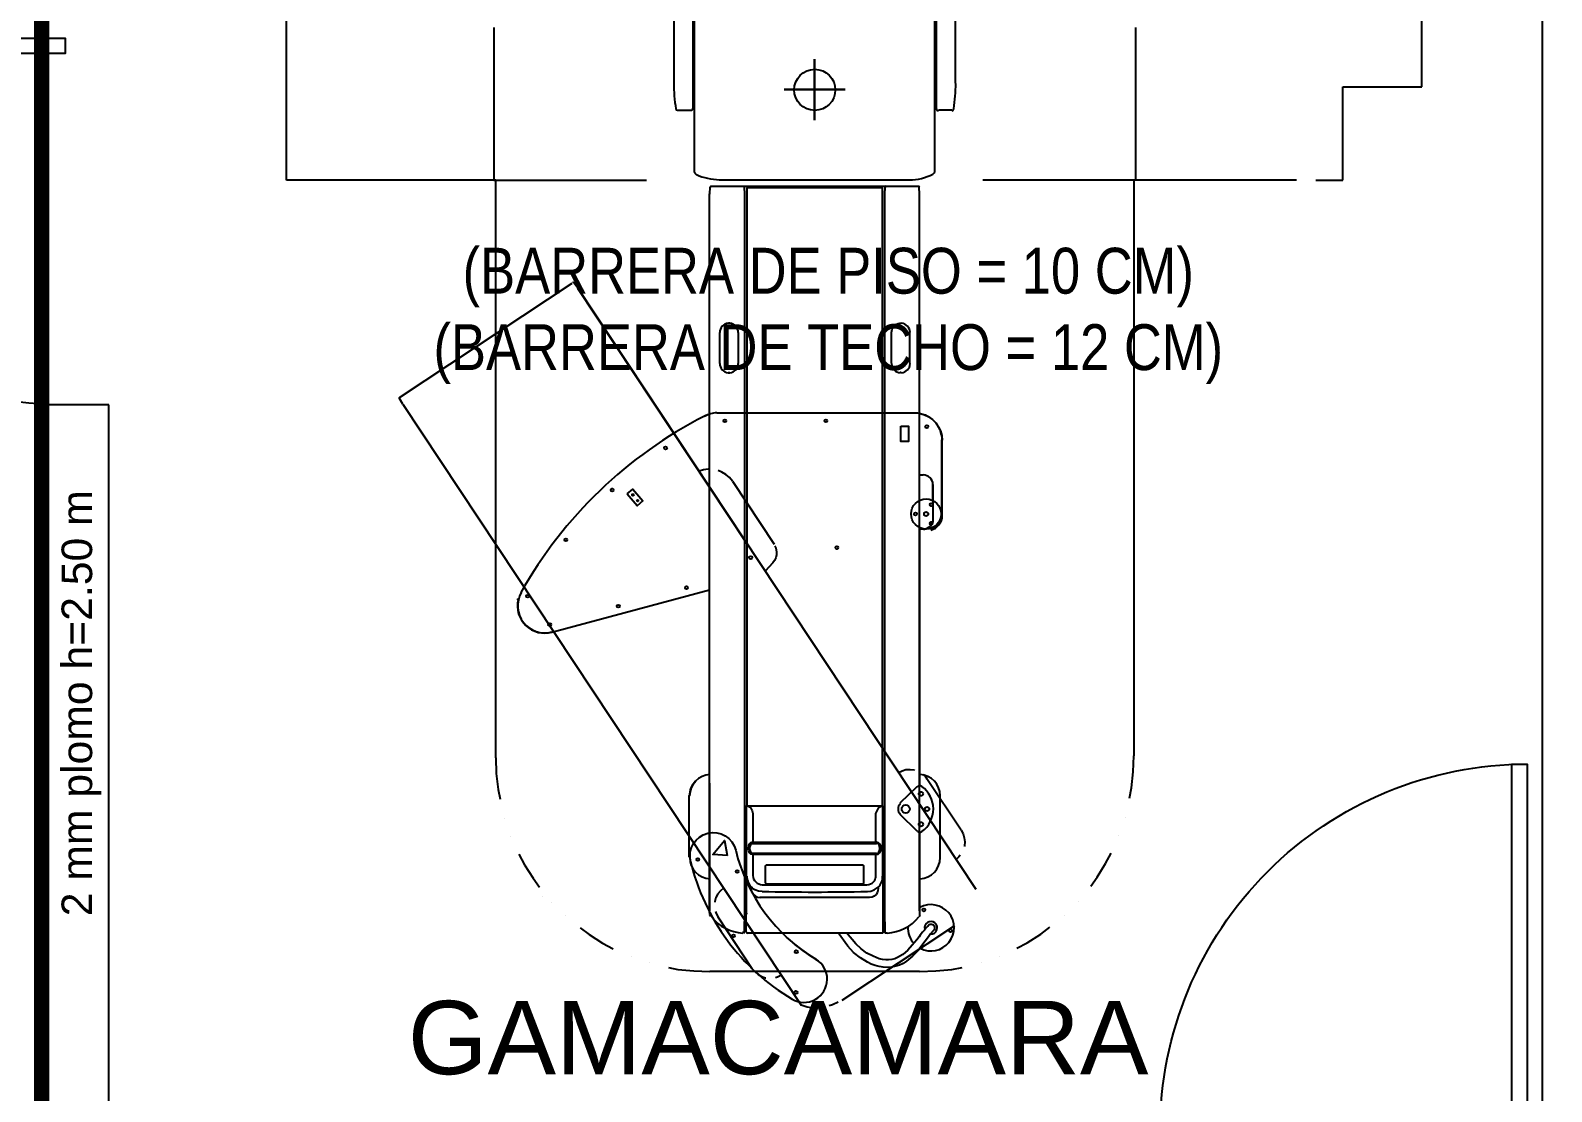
# Model space of a CAD drawing. Header units: metres. Extents: x -22 to 564, y 0 to 143.
# Drawn here: x 198.646 to 203.62, y 42.478 to 45.95 of the extents above; entities that cross this region are included whole.
import ezdxf

# ---------------------------------------------------------------- set-up
doc = ezdxf.new("R2010")
doc.units = ezdxf.units.M
doc.linetypes.add('XREF 2N NEURO-ONCOLOGIA$0$DASHED2', pattern=[0.375, 0.25, -0.125])
doc.linetypes.add('XREF 2N NEURO-ONCOLOGIA$0$PDF_IMPORT', pattern=[1, 0.8, -0.2])
for name, color, linetype in [('TEXTO', 7, 'Continuous'), ('XREF 2N NEURO-ONCOLOGIA$0$LOSA BLINDADA', 20, 'XREF 2N NEURO-ONCOLOGIA$0$DASHED2'), ('XREF 2N NEURO-ONCOLOGIA$0$Mobiliario Fijo', 40, 'Continuous'), ('XREF 2N NEURO-ONCOLOGIA$0$MUROS CON PROTECCION PLOMO', 5, 'Continuous'), ('XREF 2N NEURO-ONCOLOGIA$0$PUERTAS', 253, 'Continuous')]:
    doc.layers.add(name, color=color, linetype=linetype)
doc.styles.add('100 LOCALES 25', font='arial.ttf', dxfattribs={"height": 0.25})

# ---------------------------------------------------------------- blocks, each defined once
blk = doc.blocks.new('XREF 2N NEURO-ONCOLOGIA$0$A$C2cc0210a')
at = {"linetype": 'XREF 2N NEURO-ONCOLOGIA$0$PDF_IMPORT', "lineweight": 25, "ltscale": 15.873464}
blk.add_lwpolyline([(1.9854, -1.1591), (1.9854, 0.9363)], dxfattribs=at)
at = {"linetype": 'XREF 2N NEURO-ONCOLOGIA$0$PDF_IMPORT', "lineweight": 25, "ltscale": 21.482088}
blk.add_lwpolyline([(-1.0424, -3.3541), (-1.0424, -1.4639), (-1.7272, -1.4639), (-1.7272, -0.7136)], dxfattribs=at)
at = {"linetype": 'XREF 2N NEURO-ONCOLOGIA$0$PDF_IMPORT', "lineweight": 25, "ltscale": 6.349386}
for points in [[(-1.0488, -0.9644), (-1.0488, -1.4639), (-0.5493, -1.4639)], [(1.0488, -0.9644), (1.0488, -1.4639), (0.5503, -1.4639)]]:
    blk.add_lwpolyline(points, dxfattribs=at)
at = {"linetype": 'XREF 2N NEURO-ONCOLOGIA$0$PDF_IMPORT', "lineweight": 25}
for points in [[(1.6393, -1.4639), (1.7272, -1.4639), (1.7272, -1.1591), (1.9854, -1.1591)], [(-0.7736, -1.8184), (-0.7874, -1.8005), (-0.7884, -1.7994), (-0.7895, -1.7994), (-0.7906, -1.7994), (-0.7916, -1.8005)], [(-1.3462, -2.1973), (-1.3578, -2.1783), (-1.3578, -2.1772), (-1.3578, -2.1762), (-1.3578, -2.1751), (-1.3568, -2.174), (-1.3546, -2.173)], [(-1.3462, -2.1973), (-1.3462, -2.1973)], [(-1.3462, -2.1973), (-1.3462, -2.1973)], [(-0.3461, -2.41), (-0.3482, -2.41), (-0.363, -2.4122), (-0.3778, -2.4164)], [(-0.2688, -2.4492), (-0.2783, -2.4376), (-0.29, -2.427), (-0.3037, -2.4196), (-0.3154, -2.4143)], [(-0.1302, -2.6609), (-0.1281, -2.664), (-0.1259, -2.6725), (-0.1249, -2.682), (-0.1249, -2.6905), (-0.127, -2.7), (-0.1312, -2.7085), (-0.1365, -2.7159), (-0.1619, -2.7434)], [(-1.0424, -3.3541), (-1.0414, -3.4059), (-1.035, -3.4578), (-1.0287, -3.4895)], [(1.0297, -3.4863), (1.0361, -3.4525), (1.0414, -3.3996), (1.0435, -3.3477)], [(0.2741, -3.4017), (0.2857, -3.3964), (0.2984, -3.3922), (0.3122, -3.3922), (0.3249, -3.3932), (0.327, -3.3943)], [(0.3545, -3.4091), (0.3598, -3.4123), (0.3672, -3.4229)], [(-1.0139, -3.552), (-1.0139, -3.552)], [(1.016, -3.5488), (1.016, -3.5488)], [(-0.9938, -3.6112), (-0.9938, -3.6112)], [(0.4794, -3.5911), (0.4858, -3.6028), (0.4889, -3.6155), (0.4911, -3.6292), (0.49, -3.6419), (0.4889, -3.644)], [(0.9948, -3.6081), (0.9948, -3.6081)], [(-0.9673, -3.6694), (-0.9493, -3.7044), (-0.9207, -3.7478), (-0.8996, -3.7774)], [(0.4762, -3.6726), (0.472, -3.6779), (0.4625, -3.6864)], [(0.9027, -3.7742), (0.9239, -3.7446), (0.9514, -3.7001), (0.9694, -3.6663)], [(-0.889, -3.8081), (-0.889, -3.8081)], [(-0.8594, -3.8261), (-0.8594, -3.8261)], [(-0.2984, -3.7806), (-0.308, -3.789), (-0.3164, -3.7996), (-0.3228, -3.8113), (-0.326, -3.824), (-0.326, -3.8261)], [(0.8625, -3.8229), (0.8625, -3.8229)], [(-0.8149, -3.8705), (-0.8149, -3.8705)], [(-0.3238, -3.8568), (-0.3217, -3.8631), (-0.3154, -3.8758)], [(0.8181, -3.8684), (0.8181, -3.8684)], [(-0.7662, -3.9107), (-0.7376, -3.9319), (-0.6932, -3.9605), (-0.6583, -3.9785)], [(0.6614, -3.9763), (0.6953, -3.9594), (0.7398, -3.9308), (0.7694, -3.9086)], [(-0.6001, -4.0049), (-0.6001, -4.0049)], [(-0.5408, -4.025), (-0.5408, -4.025)], [(0.544, -4.024), (0.544, -4.024)], [(0.6043, -4.0028), (0.6043, -4.0028)], [(-0.4784, -4.0398), (-0.4477, -4.0462), (-0.3948, -4.0515), (-0.3429, -4.0536)], [(-0.2043, -4.0441), (-0.1958, -4.0536), (-0.1852, -4.0631), (-0.1736, -4.0695), (-0.1609, -4.0737), (-0.1598, -4.0737)], [(-0.1281, -4.0727), (-0.1217, -4.0705), (-0.1101, -4.0652)], [(0.3429, -4.0536), (0.3958, -4.0515), (0.4487, -4.0462), (0.4826, -4.0398)], [(0.0169, -4.1721), (-0.0032, -4.1732), (-0.0243, -4.17), (-0.0444, -4.1637), (-0.0508, -4.1541)], [(0.0773, -4.1531), (0.0582, -4.1626), (0.0476, -4.1658)]]:
    blk.add_lwpolyline(points, dxfattribs=at)
at = {"linetype": 'XREF 2N NEURO-ONCOLOGIA$0$PDF_IMPORT', "lineweight": 25, "ltscale": 21.164619}
blk.add_lwpolyline([(1.5758, -1.4639), (1.0435, -1.4639), (1.0435, -3.3477)], dxfattribs=at)
at = {"linetype": 'XREF 2N NEURO-ONCOLOGIA$0$PDF_IMPORT', "lineweight": 25, "ltscale": 6.398579}
for points in [[(-1.3546, -2.173), (-0.7927, -1.8015)], [(0.4794, -3.5911), (0.3672, -3.4229)], [(0.09, -4.1467), (0.4583, -3.9023)]]:
    blk.add_lwpolyline(points, dxfattribs=at)
at = {"linetype": 'XREF 2N NEURO-ONCOLOGIA$0$PDF_IMPORT', "lineweight": 25, "ltscale": 6.428263}
blk.add_lwpolyline([(-0.2212, -2.6535), (-0.7747, -1.8184)], dxfattribs=at)
at = {"linetype": 'XREF 2N NEURO-ONCOLOGIA$0$PDF_IMPORT', "lineweight": 25, "ltscale": 6.80978}
blk.add_lwpolyline([(0.5281, -3.7848), (-0.7736, -1.8184)], dxfattribs=at)
at = {"linetype": 'XREF 2N NEURO-ONCOLOGIA$0$PDF_IMPORT', "lineweight": 25, "ltscale": 6.867911}
blk.add_lwpolyline([(-1.3462, -2.1973), (-0.0444, -4.1637)], dxfattribs=at)
at = {"linetype": 'XREF 2N NEURO-ONCOLOGIA$0$PDF_IMPORT', "lineweight": 25, "ltscale": 6.339678}
for points in [[(-0.2688, -2.4492), (-0.1323, -2.6556)], [(-0.2043, -4.0441), (-0.3154, -3.8758)]]:
    blk.add_lwpolyline(points, dxfattribs=at)
at = {"linetype": 'XREF 2N NEURO-ONCOLOGIA$0$PDF_IMPORT', "lineweight": 25, "ltscale": 12.698771}
blk.add_lwpolyline([(0.3429, -4.0536), (-0.3429, -4.0536)], dxfattribs=at)
blk = doc.blocks.new('XREF 2N NEURO-ONCOLOGIA$0$A$C8c1b18ae')
at = {"lineweight": 25}
for points in [[(-0.4609, -0.7278), (-0.4609, -1.1469)], [(0.3931, -1.4337), (0.3931, -0.7077)], [(0.4609, -1.1469), (0.4609, -0.7278)], [(-0.3985, -0.803), (-0.3985, -1.1469), (-0.3985, -1.2295)], [(0.3974, -0.803), (0.3974, -1.1469), (0.3974, -1.2295)], [(-0.3942, -0.8887), (-0.3942, -1.4337)], [(-0.4482, -1.2358), (-0.4048, -1.2358)], [(0.4482, -1.2358), (0.4048, -1.2358)], [(-0.3423, -1.5089), (-0.3413, -1.4877)], [(-0.3382, -1.4845), (-0.3371, -1.4845), (-0.2344, -1.4845), (-0.2323, -1.4845), (-0.2281, -1.4845), (-0.1043, -1.4845), (-0.1022, -1.4845), (-0.0916, -1.4845), (-0.0429, -1.4845), (-0.0302, -1.4845), (-0.0249, -1.4845), (0.0301, -1.4845), (0.0428, -1.4845), (0.0926, -1.4845), (0.1032, -1.4845), (0.1042, -1.4845), (0.228, -1.4845), (0.2333, -1.4845), (0.2344, -1.4845), (0.337, -1.4845), (0.3392, -1.4845)], [(-0.3117, -1.4634), (0.3106, -1.4634)], [(-0.2736, -1.4634), (-0.0228, -1.4634)], [(-0.2292, -3.9229), (-0.2281, -3.8552), (-0.2281, -2.0063), (-0.2281, -1.5099), (-0.2292, -1.4877)], [(-0.2207, -3.5112), (-0.2207, -2.0063), (-0.2207, -1.6951), (-0.2207, -1.4909), (-0.2196, -1.4888), (-0.2165, -1.4888), (-0.1784, -1.4888), (0.0248, -1.4888), (0.1783, -1.4888), (0.2175, -1.4888), (0.2196, -1.4888), (0.2206, -1.4909), (0.2206, -1.6951), (0.2206, -3.5112)], [(0.1042, -1.4845), (0.228, -1.4845)], [(0.3434, -3.5959), (0.3434, -3.8552), (0.3434, -1.5099), (0.3423, -1.4877)], [(-0.3434, -3.4371), (-0.3434, -3.8552), (-0.3434, -1.5099), (-0.3434, -1.5089), (-0.3424, -1.5089), (-0.3434, -1.5089), (-0.3434, -1.5099)], [(0.3434, -2.51), (0.3434, -1.5089)], [(-0.2778, -1.9326), (-0.282, -1.9326)], [(-0.2789, -1.9322), (-0.2789, -1.9322)], [(-0.3102, -2.0643), (-0.3102, -1.9627)], [(-0.2499, -1.9627), (-0.2499, -2.0643)], [(0.2513, -2.0634), (0.2513, -1.9618)], [(0.3106, -1.9618), (0.3106, -2.0634)], [(0.2831, -2.0931), (0.2799, -2.0931), (0.2788, -2.0931)], [(-0.3202, -2.2254), (0.3275, -2.2254)], [(0.3434, -2.4286), (0.355, -2.4286)], [(-0.6133, -2.491), (-0.5943, -2.4751), (-0.5615, -2.5132), (-0.5805, -2.5302), (-0.6133, -2.4921)], [(0.3434, -2.6), (0.3434, -3.4445)], [(-0.8599, -2.9429), (-0.3434, -2.8043)], [(-0.4101, -3.6795), (-0.4101, -3.4773)], [(0.3339, -3.4488), (0.2788, -3.5027)], [(0.3434, -3.4646), (0.3434, -3.4763)], [(0.4101, -3.6795), (0.4101, -3.4773)], [(-0.2228, -3.7398), (-0.2228, -3.5112), (-0.2207, -3.5112), (0.2206, -3.5112), (0.2217, -3.5112), (0.2217, -3.7398)], [(-0.2217, -3.5112), (-0.2207, -3.5112), (-0.2154, -3.5133), (-0.209, -3.5186), (-0.2048, -3.5271), (-0.2016, -3.5366), (-0.2016, -3.6287), (-0.1942, -3.6297), (-0.1868, -3.6308)], [(0.1857, -3.6308), (0.1942, -3.6297), (0.2005, -3.6287), (0.2005, -3.5366), (0.2048, -3.5271), (0.209, -3.5186), (0.2153, -3.5133), (0.2206, -3.5112), (0.2217, -3.5112)], [(0.2788, -3.5387), (0.3339, -3.5927)], [(0.3434, -3.5641), (0.3434, -3.5747)], [(-0.2852, -3.6742), (-0.3329, -3.67), (-0.2948, -3.6245), (-0.2863, -3.6742)], [(-0.2016, -3.67), (-0.2027, -3.67), (-0.209, -3.6689), (-0.2133, -3.6647), (-0.2154, -3.6583), (-0.2165, -3.6541), (-0.2165, -3.6499), (-0.2154, -3.6414), (-0.2133, -3.635), (-0.209, -3.6308), (-0.2027, -3.6287), (-0.2016, -3.6287)], [(-0.2016, -3.6287), (-0.2016, -3.6287)], [(0.1974, -3.6308), (-0.1985, -3.6308)], [(0.2016, -3.6287), (0.2026, -3.6287), (0.2079, -3.6308), (0.2122, -3.635), (0.2153, -3.6414), (0.2164, -3.6499), (0.2153, -3.6583), (0.2122, -3.6647), (0.2079, -3.6689), (0.2026, -3.67), (0.2016, -3.67)], [(-0.2038, -3.634), (0.2026, -3.634)], [(-0.1868, -3.6689), (-0.1942, -3.67), (-0.2016, -3.67), (-0.2016, -3.7388), (-0.2006, -3.7451), (-0.1995, -3.7504), (-0.1963, -3.7557), (-0.1921, -3.7599), (-0.1879, -3.7641), (-0.1826, -3.7663), (-0.1773, -3.7684), (-0.172, -3.7694), (0.1709, -3.7694), (0.1772, -3.7684), (0.1825, -3.7663), (0.1878, -3.7641), (0.1921, -3.7599), (0.1963, -3.7557), (0.1984, -3.7504), (0.2005, -3.7451), (0.2005, -3.7388), (0.2005, -3.67), (0.1942, -3.67), (0.1857, -3.6689)], [(-0.1985, -3.6689), (0.1974, -3.6689)], [(0.2026, -3.67), (0.2079, -3.6689), (0.2122, -3.6647), (0.2153, -3.6583), (0.2164, -3.6499)], [(-0.2228, -3.8615), (-0.2228, -3.725)], [(0.2228, -3.725), (0.2228, -3.8615)], [(-0.2059, -3.7938), (-0.2069, -3.7885), (-0.208, -3.7821), (-0.208, -3.7747)], [(-0.2069, -3.7758), (-0.2016, -3.7811), (-0.1953, -3.7853), (-0.1836, -3.7895), (-0.172, -3.7906)], [(0.1724, -3.7915), (0.184, -3.7904), (0.1946, -3.7862), (0.2009, -3.7819), (0.2079, -3.7772)], [(-0.3424, -3.8668), (-0.3434, -3.8552)], [(-0.3392, -3.8732), (-0.3413, -3.871), (-0.3424, -3.8689)], [(-0.2239, -3.924), (-0.2239, -3.8647), (-0.2228, -3.8647)], [(0.3437, -3.8701), (0.3426, -3.8722), (0.3405, -3.8743)], [(0.3434, -3.8552), (0.3434, -3.8668)], [(-0.2323, -3.9261), (-0.2334, -3.9261), (-0.2355, -3.9261)], [(-0.2239, -3.9123), (-0.2281, -3.9123), (-0.2292, -3.9123), (-0.2281, -3.9123)], [(0.3696, -3.9043), (0.3635, -3.9113), (0.3593, -3.9176), (0.355, -3.9218), (0.3529, -3.925), (0.3455, -3.9345), (0.3413, -3.9398), (0.3339, -3.9494), (0.3191, -3.9673), (0.3042, -3.9832), (0.2884, -3.997), (0.2704, -4.0076), (0.2619, -4.0118), (0.2524, -4.0139), (0.2418, -4.015), (0.2323, -4.015), (0.2217, -4.0139), (0.2111, -4.0118), (0.191, -4.0033), (0.1709, -3.9927), (0.1518, -3.979), (0.1349, -3.9621), (0.1042, -3.9271)], [(0.2291, -3.9123), (0.2302, -3.9123), (0.2291, -3.9123), (0.2238, -3.9123)]]:
    blk.add_lwpolyline(points, dxfattribs=at)
at = {"linetype": 'XREF 2N NEURO-ONCOLOGIA$0$PDF_IMPORT', "lineweight": 25, "ltscale": 0.529115}
for points in [[(-0.0006, -1.0686), (-0.0006, -1.2686)], [(0.1, -1.1681), (-0.1, -1.1681)]]:
    blk.add_lwpolyline(points, close=True, dxfattribs=at)
at = {"lineweight": 25}
for points in [[(0.2374, -3.9273), (0.2322, -3.9273, -0.409645), (0.2302, -3.9254), (0.2291, -3.8552), (0.2291, -1.5099), (0.2302, -1.4877)], [(0.2518, -1.9627, -0.388995), (0.2788, -1.9322), (0.2799, -1.9322), (0.2831, -1.9322)], [(-0.3201, -2.2254, 0.090977), (-0.3603, -2.2362, -0.054702), (-0.3423, -2.2294)], [(0.3445, -2.2282, -0.361785), (0.4169, -2.3151, 0.414214), (0.3285, -2.2267)], [(0.3868, -2.5122), (0.3868, -2.4603), (0.3868, -2.5746, -0.414209), (0.355, -2.6064), (0.3434, -2.6064)], [(-0.9726, -2.8361, -0.872605), (-0.9695, -2.8372, 0.564595), (-0.8591, -2.9434)], [(-0.3422, -3.409, 0.40219), (-0.4087, -3.4783, -0.196024), (-0.3889, -3.4298)], [(0.3347, -3.5938, 0.365965), (0.3504, -3.5951, 0.5161), (0.3502, -3.4479, 0.365965), (0.3347, -3.4495)], [(-0.4055, -3.6919, -1), (-0.2581, -3.6565, 0.201181), (0.0043, -4.0127, -0.060161), (-0.1041, -3.9287)], [(0.2026, -3.6668), (-0.2038, -3.6668, 0.256528), (-0.2018, -3.6688, 0.074297), (-0.1975, -3.6693)], [(-0.1975, -3.6322, 0.074297), (-0.2018, -3.633, 0.256528), (-0.2036, -3.6347)], [(0.1983, -3.6693, 0.074297), (0.2021, -3.6692, 0.256685), (0.204, -3.6675)], [(-0.4062, -3.6924, 0.201181), (-0.0738, -4.1435, 1), (0.0043, -4.0134)], [(-0.2216, -3.7412, 0.021729), (-0.2215, -3.7457, 0.172265), (-0.2078, -3.7764, 0.008177), (-0.2067, -3.7776)], [(0.2079, -3.7747), (0.2079, -3.7821), (0.2069, -3.7885), (0.2058, -3.7938, -0.296648), (0.1794, -3.8107), (-0.1794, -3.8107)], [(-0.2207, -3.9271), (0.2218, -3.9271, 0.414214), (0.2238, -3.9251), (0.2238, -3.8647), (0.2228, -3.8647)], [(0.3696, -3.9044, -1.232536), (0.3878, -3.9197), (0.3783, -3.9303), (0.3741, -3.9367), (0.3688, -3.9441), (0.354, -3.9642), (0.3381, -3.9843), (0.3201, -4.0033), (0.3, -4.0192), (0.2894, -4.0266), (0.2778, -4.0319), (0.2651, -4.0361), (0.2513, -4.0393), (0.2376, -4.0404), (0.2238, -4.0393), (0.2111, -4.0372), (0.1974, -4.033), (0.1847, -4.0287), (0.173, -4.0224), (0.1497, -4.0086), (0.1275, -3.9906), (0.1085, -3.9705), (0.0767, -3.9271)]]:
    blk.add_lwpolyline(points, format="xyb", dxfattribs=at)
for points in [[(-0.2828, -2.0943), (-0.2785, -2.0943), (-0.2775, -2.0943), (-0.2785, -2.0943)], [(0.282, -2.2688), (0.3074, -2.2688), (0.3074, -2.3195), (0.282, -2.3195)], [(0.4164, -2.5619), (0.4164, -2.3143)]]:
    blk.add_lwpolyline(points, close=True, dxfattribs=at)
for points in [[(0.38, -2.6094, 0.339445), (0.4164, -2.5619, -0.339445)], [(0.1603, -3.7086), (0.1603, -3.7625, -0.414214), (0.1555, -3.7673), (-0.1556, -3.7673, -0.414214), (-0.1604, -3.7625), (-0.1604, -3.7086, -0.414214), (-0.1556, -3.7038), (0.1555, -3.7038, -0.414214)]]:
    blk.add_lwpolyline(points, format="xyb", close=True, dxfattribs=at)
for centre, radius in [((0.0004, -1.1689), 0.0672), ((0.0004, -1.1689), 0.0672), ((-0.2938, -2.2516), 0.00476), ((0.0364, -2.2516), 0.00476), ((0.3666, -2.2707), 0.00476), ((-0.4875, -2.3405), 0.00476), ((-0.6621, -2.4781), 0.00476), ((-0.5944, -2.494), 0.00265), ((-0.5785, -2.513), 0.00265), ((0.3645, -2.5564), 0.0492), ((0.3814, -2.5257), 0.00476), ((0.3295, -2.5564), 0.00476), ((0.3645, -2.5564), 0.00688), ((0.3814, -2.5871), 0.00476), ((-0.8135, -2.6411), 0.00476), ((0.0724, -2.6665), 0.00476), ((-0.2092, -2.6993), 0.00476), ((-0.9384, -2.8252), 0.00476), ((-0.4187, -2.7977), 0.00476), ((-0.642, -2.8581), 0.00476), ((-0.8664, -2.9184), 0.00476), ((0.3475, -3.4719), 0.00688), ((0.2978, -3.5216), 0.0132), ((0.3676, -3.5216), 0.00688), ((0.3475, -3.5714), 0.00688), ((-0.3817, -3.6868), 0.00476), ((-0.2536, -3.7259), 0.00476), ((0.3571, -3.8519), 0.00476), ((0.4438, -3.9196), 0.00476), ((-0.2653, -3.9365), 0.00476), ((-0.0599, -3.9884), 0.00476), ((-0.061, -4.1217), 0.00476)]:
    blk.add_circle(centre, radius, dxfattribs=at)
for centre, radius, start, end in [((0.1309, -1.139), 0.5919, 180.7669, 188.9021), ((-0.0578, -1.1477), 0.5191, 350.8154, 360), ((-0.4482, -1.2301), 0.00571, 184.8224, 269.3509), ((-0.4044, -1.2299), 0.00599, 265.9124, 8.6662), ((0.4047, -1.2303), 0.00688, 180.0001, 270.5001), ((0.4481, -1.2303), 0.00688, 270.4999, 350.8154), ((-0.3783, -1.4327), 0.016, 183.8033, 238.9409), ((0.3804, -1.4338), 0.0127, 297.9309, 0.1555), ((-0.2993, -1.2357), 0.228, 247.5088, 266.8913), ((-0.3378, -1.4881), 0.00355, 95.7425, 174.2575), ((-0.233, -1.4884), 0.00388, 9.6529, 80.3471), ((0.2339, -1.4883), 0.00379, 90.4829, 170.7196), ((0.3106, -1.2977), 0.1656, 270, 297.2296), ((0.3388, -1.4881), 0.00355, 5.7545, 84.2455), ((-0.2801, -1.9627), 0.0302, 93.6454, 180.0089), ((-0.2801, -1.9627), 0.0302, 0, 86.3965), ((0.2819, -1.9627), 0.0302, 0, 86.3635), ((-0.2801, -2.0643), 0.0302, 180, 264.8978), ((-0.2801, -2.0643), 0.0302, 274.9754, 359.9986), ((0.2819, -2.0643), 0.0302, 180, 266.3965), ((0.2819, -2.0643), 0.0302, 273.6454, 0.0089), ((0.2978, -3.5216), 1.4441, 117.1125, 150.6097), ((0.3547, -2.4607), 0.0321, 0.6673, 89.3327), ((0.3556, -2.5751), 0.0312, 270.0012, 288.4049), ((-0.8823, -2.857), 0.0884, 150.6057, 285.0015), ((0.3412, -3.4783), 0.0693, 0, 87.1655), ((0.2978, -3.5216), 0.0249, 135, 225), ((-0.3393, -3.6804), 0.0693, 180, 267.7918), ((-0.2028, -3.661), 0.00618, 265.2282, 269.9973), ((-0.1859, -3.6508), 0.0196, 77.2043, 87.1466), ((0.1877, -3.6508), 0.0196, 92.8575, 102.7998), ((0.1979, -3.6447), 0.0129, 72.9595, 89.9482), ((0.2015, -3.636), 0.00265, 18.2264, 75.8111), ((0.2032, -3.6401), 0.0061, 85.1642, 89.9968), ((0.3412, -3.6804), 0.0693, 272.84, 360), ((0.172, -3.7418), 0.0504, 314.7268, 0.6817), ((-0.1785, -3.7831), 0.028, 203.7854, 270), ((0.0004, 5.1966), 8.9897, 268.90382, 271.09618), ((-0.3393, -3.8677), 0.00265, 180.9998, 216.4745), ((-0.2272, -3.7862), 0.1413, 218.562, 267.0227), ((0.2301, -3.7862), 0.1413, 272.9773, 321.438), ((0.3381, -3.869), 0.00574, 348.7829, 22.0359), ((0.3803, -3.9101), 0.0757, 242.1936, 118.6084), ((-0.2314, -3.9238), 0.00265, 268.2637, 358.9999), ((-0.2197, -3.9249), 0.00265, 179.9876, 269.9604), ((0.3803, -3.9101), 0.0757, 176.4404, 223.2916), ((0.3803, -3.9101), 0.0206, 267.182, 196.9409)]:
    blk.add_arc(centre, radius, start, end, dxfattribs=at)
for points in [[(-0.2129, -3.6503), (-0.213, -3.6592), (-0.2088, -3.6667), (-0.2033, -3.6672)], [(-0.2028, -3.6344), (-0.2083, -3.6344), (-0.2127, -3.6415), (-0.2129, -3.6503)], [(0.2032, -3.6668), (0.2086, -3.6668), (0.2131, -3.6597), (0.2132, -3.6508)], [(0.2132, -3.6508), (0.2134, -3.6419), (0.2091, -3.6345), (0.2037, -3.634)], [(-0.2219, -3.8651), (-0.2216, -3.8651), (-0.2213, -3.8639), (-0.2213, -3.8624)], [(0.2228, -3.8615), (0.2228, -3.863), (0.223, -3.8642), (0.2233, -3.8642)]]:
    blk.add_open_spline(points, degree=3, dxfattribs=at)
blk = doc.blocks.new('XREF 2N NEURO-ONCOLOGIA$0$A$C05695518')
for name in ['XREF 2N NEURO-ONCOLOGIA$0$A$C2cc0210a', 'XREF 2N NEURO-ONCOLOGIA$0$A$C8c1b18ae']:
    blk.add_blockref(name, (-0.0008, -0.0005))
blk = doc.blocks.new('XREF 2N NEURO-ONCOLOGIA')
at = {"layer": 'XREF 2N NEURO-ONCOLOGIA$0$LOSA BLINDADA', "const_width": 0.05}
blk.add_lwpolyline([(8.7639, 48.3588), (16.0239, 48.3588), (16.0239, 43.2319), (8.7639, 43.2319)], close=True, dxfattribs=at)
at = {"layer": 'XREF 2N NEURO-ONCOLOGIA$0$MUROS CON PROTECCION PLOMO'}
for p, q in [((11.2739, 48.1388, 0), (11.2739, 48.3576)), ((8.9739, 48.1388, 0), (11.2739, 48.1388, 0)), ((8.7538, 43.4514, 0), (15.8039, 43.4519)), ((9.8739, 43.4519), (9.8739, 43.4541))]:
    blk.add_line(p, q, dxfattribs=at)
blk.add_lwpolyline([(8.7639, 48.3588), (11.2739, 48.3576)], dxfattribs=at)
at = {"layer": 'XREF 2N NEURO-ONCOLOGIA$0$PUERTAS', "elevation": 0}
for points in [[(11.2739, 48.2826, -0.414214), (12.4739, 49.4826), (12.4739, 48.2826), (12.4239, 48.2826), (12.4239, 49.4826), (12.4739, 49.4826)], [(8.8989, 44.7014, -0.414214), (10.0989, 43.5014), (8.8989, 43.5014), (8.8989, 43.5514), (10.0989, 43.5514), (10.0989, 43.5014)]]:
    blk.add_lwpolyline(points, format="xyb", dxfattribs=at)
at = {"layer": 'XREF 2N NEURO-ONCOLOGIA$0$Mobiliario Fijo', "rotation": 270}
blk.add_blockref('XREF 2N NEURO-ONCOLOGIA$0$A$C05695518', (13.4739, 45.8305, 0), dxfattribs=at)

msp = doc.modelspace()

# ---------------------------------------------------------------- block references
at = {"rotation": 90}
msp.add_blockref('XREF 2N NEURO-ONCOLOGIA', (247.0412, 33.4511), dxfattribs=at)

# ---------------------------------------------------------------- next in the draw order: texts
at = {"layer": 'TEXTO', "color": 0, "attachment_point": 2, "style": '100 LOCALES 25'}
for s, insert, char_height, width in [('{\\fArial Narrow|b0|i0|c0|p34;(BARRERA DE PISO = 10 CM)\\P(BARRERA DE TECHO = 12 CM)}', (201.2545, 45.2389, 0), 0.15, 4.171281), ('GAMACAMARA', (201.0905, 42.7753, 0.0042), 0.24, 2.654778)]:
    msp.add_mtext(s, dxfattribs=dict(at, insert=insert, char_height=char_height, width=width))
at = {"layer": 'TEXTO', "color": 0, "insert": (198.8775, 43.052, 0), "char_height": 0.1, "width": 1.561863, "attachment_point": 7, "rotation": 90, "style": '100 LOCALES 25'}
msp.add_mtext('2 mm plomo h=2.50 m', dxfattribs=at)

doc.saveas('drawing.dxf')
